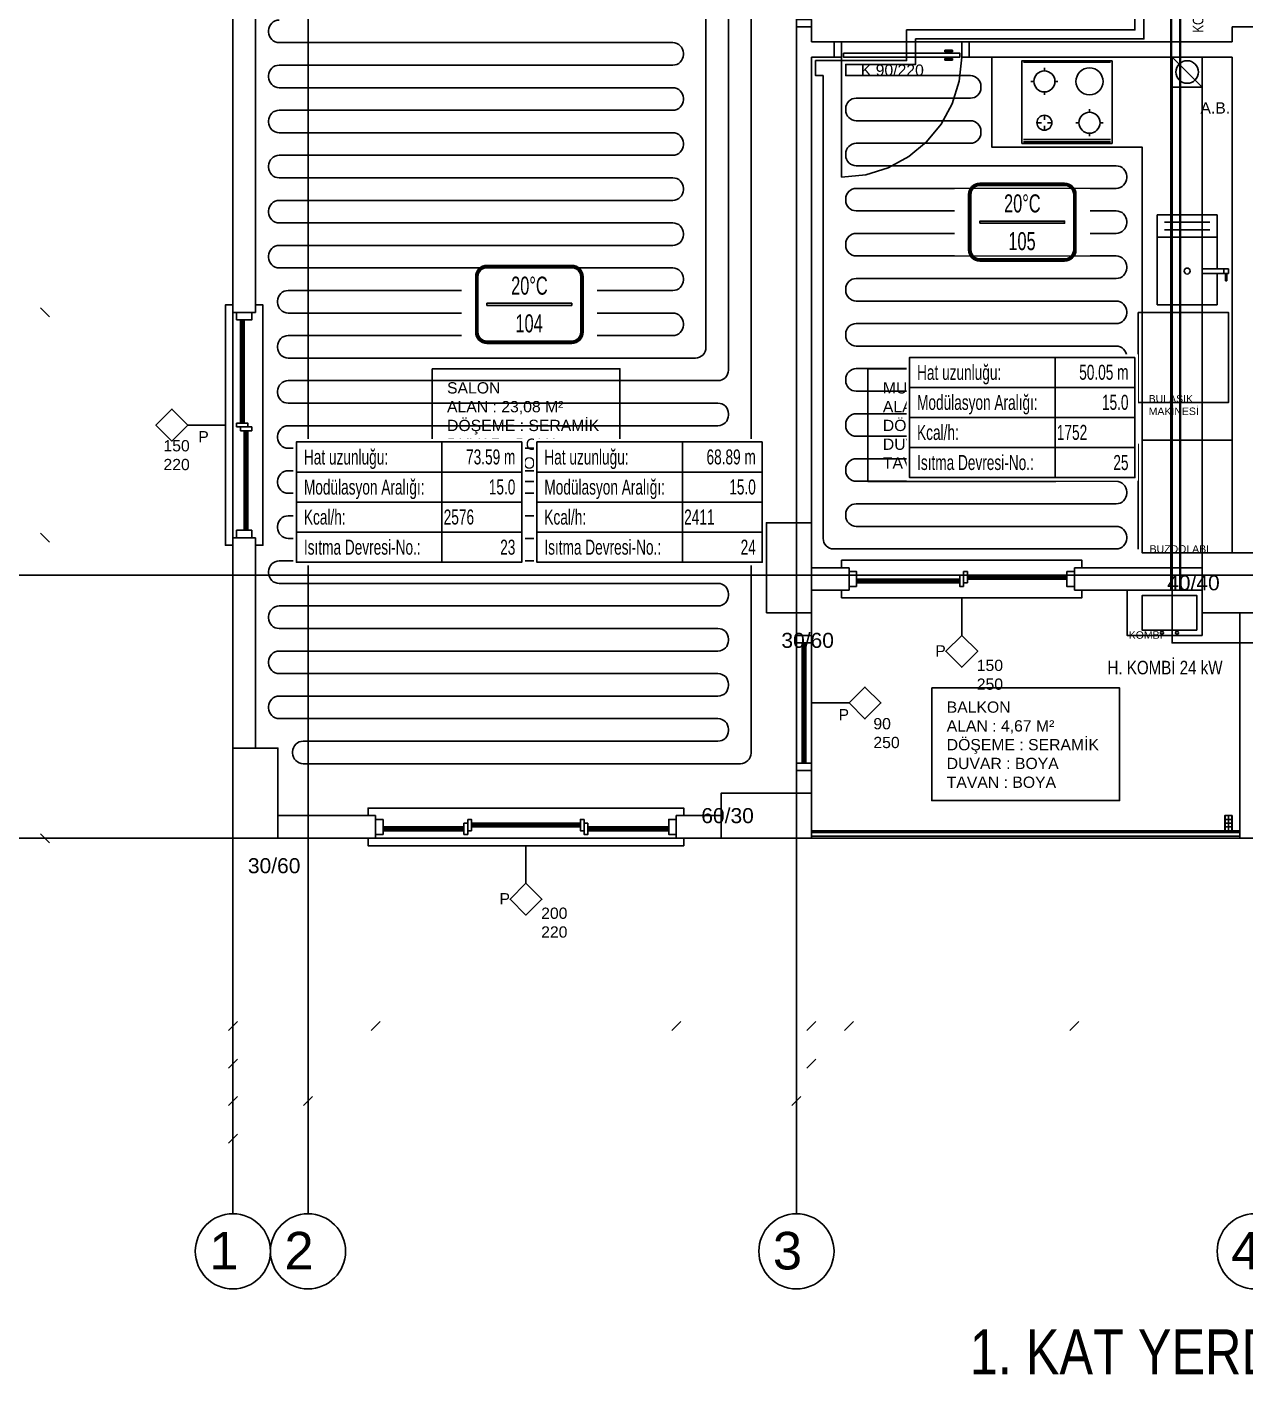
# Model space of a CAD drawing. Header units: centimetres. Extents: x -1224 to 8120, y -5771 to -1283.
# Drawn here: x 1289 to 2099, y -3405 to -2508 of the extents above; entities that cross this region are included whole.
import ezdxf
from ezdxf.enums import TextEntityAlignment as Align

# ---------------------------------------------------------------- set-up
doc = ezdxf.new("R2010")
doc.units = ezdxf.units.CM
for name, color, linetype in [('ROTAS-ISITMA-DONUS-BORU', 30, 'Continuous'), ('ROTAS-ISITMA-ETIKET', 2, 'Continuous'), ('ROTAS-ISITMA-GIDIS-BORU', 10, 'Continuous'), ('ROTAS-ISITMA-MAHAL-ETIKET', 2, 'Continuous'), ('ROTAS-ISITMA-PEX', 1, 'Continuous'), ('ROTAS-ISITMA-YAZI', 7, 'Continuous'), ('ROTAS-MIMARI', 8, 'Continuous'), ('ROTAS-MIMARI-KOLON', 8, 'Continuous'), ('ROTAS-MIMARI-YAZI', 8, 'Continuous'), ('ROTAS-PAFTA-YAZI', 7, 'Continuous')]:
    doc.layers.add(name, color=color, linetype=linetype)
doc.styles.add('ROTAS-YAZI', font='arial.ttf')

# ---------------------------------------------------------------- blocks, each defined once
blk = doc.blocks.new('ROTAS-YI-ETIKET')
at = {"color": 2}
for p, q in [((96.87, 0), (96.87, -80)), ((0, -20), (150, -20)), ((0, -40), (150, -40)), ((0, -60), (150, -60))]:
    blk.add_line(p, q, dxfattribs=at)
at = {"color": 2, "extrusion": (0, 0, -1)}
blk.add_lwpolyline([(-150, 0), (-150, -80), (0, -80), (0, 0)], close=True, dxfattribs=at)
at = {"color": 2, "style": 'ROTAS-YAZI', "width": 0.65}
for s, p in [('Hat uzunluğu:', (5, -10)), ('Modülasyon Aralığı:', (5, -30)), ('Kcal/h:', (5, -50)), ('Isıtma Devresi-No.:', (5, -70))]:
    blk.add_text(s, height=10, dxfattribs=at).set_placement(p, align=Align.MIDDLE_LEFT)
at = {"color": 2, "style": 'ROTAS-YAZI', "width": 0.65, "flags": 1}
for tag in ['ALAN', 'NO', 'DERECE', 'BORU', 'MAHAL']:
    blk.add_attdef(tag, (0, 0), '', height=5, dxfattribs=at)
at = {"color": 2, "style": 'ROTAS-YAZI', "width": 0.65}
for tag, p in [('UZ', (145.7, -14.93)), ('AR', (145.7, -34.94)), ('NO1', (145.7, -75.02))]:
    blk.add_attdef(tag, text='', height=10, dxfattribs=at).set_placement(p, align=Align.RIGHT)
blk.add_attdef('YER', (98.01, -54.93), '', height=10, dxfattribs=at)
blk = doc.blocks.new('ROTAS-YI-MAHAL')
at = {"color": 2, "extrusion": (0, 0, -1)}
for points in [[(35.71, -18.44), (35.71, 18.44, 0.414214), (28.21, 25.94), (-28.21, 25.94, 0.414214), (-35.71, 18.44), (-35.71, -18.44, 0.414214), (-28.21, -25.94), (28.21, -25.94, 0.414214)], [(34.21, -18.44), (34.21, 18.44, 0.414214), (28.21, 24.44), (-28.21, 24.44, 0.414214), (-34.21, 18.44), (-34.21, -18.44, 0.414214), (-28.21, -24.44), (28.21, -24.44, 0.414214)]]:
    blk.add_lwpolyline(points, format="xyb", close=True, dxfattribs=at)
at = {"color": 4, "extrusion": (0, 0, -1)}
for points in [[(35.21, -18.44), (35.21, 18.44, 0.414214), (28.21, 25.44), (-28.21, 25.44, 0.414214), (-35.21, 18.44), (-35.21, -18.44, 0.414214), (-28.21, -25.44), (28.21, -25.44, 0.414214)], [(34.71, -18.44), (34.71, 18.44, 0.414214), (28.21, 24.94), (-28.21, 24.94, 0.414214), (-34.71, 18.44), (-34.71, -18.44, 0.414214), (-28.21, -24.94), (28.21, -24.94, 0.414214)]]:
    blk.add_lwpolyline(points, format="xyb", close=True, dxfattribs=at)
at = {"color": 2, "extrusion": (0, 0, -1)}
blk.add_lwpolyline([(28.21, -0.75), (-28.21, -0.75), (-28.21, 0.75), (28.21, 0.75)], close=True, dxfattribs=at)
at = {"color": 4, "style": 'ROTAS-YAZI', "width": 0.65}
blk.add_attdef('DERECE', (-12.12, 6.47), '', height=12, dxfattribs=at)
at = {"color": 2, "style": 'ROTAS-YAZI', "width": 0.65, "flags": 1}
for tag in ['ALAN', 'MAHAL']:
    blk.add_attdef(tag, (0, 0), '', height=5, dxfattribs=at)
at = {"color": 1, "style": 'ROTAS-YAZI', "width": 0.65}
blk.add_attdef('NO', (-9.26, -18.64), '', height=12, dxfattribs=at)

msp = doc.modelspace()

# ---------------------------------------------------------------- linework, layer by layer
at = {"layer": 'ROTAS-ISITMA-DONUS-BORU', "const_width": 1.5}
msp.add_lwpolyline([(2056, -2883), (2056, -2367)], dxfattribs=at)
at = {"layer": 'ROTAS-ISITMA-GIDIS-BORU', "const_width": 1.5}
msp.add_lwpolyline([(2050, -2883), (2050, -2367)], dxfattribs=at)
at = {"layer": 'ROTAS-ISITMA-PEX'}
for points in [[(2032, -2367), (2032, -2516), (1880, -2516), (1880, -2528), (1880, -2533), (1833.5, -2533), (1833.5, -2540.5), (1916.5, -2540.5, -0.414214), (1923.5, -2547.5), (1923.5, -2548.5, -0.414214), (1916.5, -2555.5), (1840.5, -2555.5, 0.414214), (1833.5, -2562.5), (1833.5, -2563.5, 0.414214), (1840.5, -2570.5), (1916.5, -2570.5, -0.414214), (1923.5, -2577.5), (1923.5, -2578.5, -0.414214), (1916.5, -2585.5), (1840.5, -2585.5, 0.414214), (1833.5, -2592.5), (1833.5, -2593.5, 0.414214), (1840.5, -2600.5), (2013.5, -2600.5, -0.414214), (2020.5, -2607.5), (2020.5, -2608.5, -0.414214), (2013.5, -2615.5), (1840.5, -2615.5, 0.414214), (1833.5, -2622.5), (1833.5, -2623.5, 0.414214), (1840.5, -2630.5), (2013.5, -2630.5, -0.414214), (2020.5, -2637.5), (2020.5, -2638.5, -0.414214), (2013.5, -2645.5), (1840.5, -2645.5, 0.414214), (1833.5, -2652.5), (1833.5, -2653.5, 0.414214), (1840.5, -2660.5), (2013.5, -2660.5, -0.414214), (2020.5, -2667.5), (2020.5, -2668.5, -0.414214), (2013.5, -2675.5), (1840.5, -2675.5, 0.414214), (1833.5, -2682.5), (1833.5, -2683.5, 0.414214), (1840.5, -2690.5), (2013.5, -2690.5, -0.414214), (2020.5, -2697.5), (2020.5, -2698.5, -0.414214), (2013.5, -2705.5), (1840.5, -2705.5, 0.414214), (1833.5, -2712.5), (1833.5, -2713.5, 0.414214), (1840.5, -2720.5), (2013.5, -2720.5, -0.414214), (2020.5, -2727.5), (2020.5, -2728.5, -0.414214), (2013.5, -2735.5), (1840.5, -2735.5, 0.414214), (1833.5, -2742.5), (1833.5, -2743.5, 0.414214), (1840.5, -2750.5), (2013.5, -2750.5, -0.414214), (2020.5, -2757.5), (2020.5, -2758.5, -0.414214), (2013.5, -2765.5), (1840.5, -2765.5, 0.414214), (1833.5, -2772.5), (1833.5, -2773.5, 0.414214), (1840.5, -2780.5), (2013.5, -2780.5, -0.414214), (2020.5, -2787.5), (2020.5, -2788.5, -0.414214), (2013.5, -2795.5), (1840.5, -2795.5, 0.414214), (1833.5, -2802.5), (1833.5, -2803.5, 0.414214), (1840.5, -2810.5), (2013.5, -2810.5, -0.414214), (2020.5, -2817.5), (2020.5, -2818.5, -0.414214), (2013.5, -2825.5), (1840.5, -2825.5, 0.414214), (1833.5, -2832.5), (1833.5, -2833.5, 0.414214), (1840.5, -2840.5), (2013.5, -2840.5, -0.414214), (2020.5, -2847.5), (2020.5, -2848.5, -0.414214), (2013.5, -2855.5), (1825.5, -2855.5, -0.414214), (1818.5, -2848.5), (1818.5, -2540.5), (1813.5, -2540.5), (1813.5, -2530.5), (1874, -2530.5), (1874, -2528), (1874, -2510), (2026, -2510), (2026, -2367)], [(1770.5, -2443.5), (1770.5, -2991.5, -0.414214), (1763.5, -2998.5), (1472.5, -2998.5, -0.414214), (1465.5, -2991.5), (1465.5, -2990.5, -0.414214), (1472.5, -2983.5), (1748.5, -2983.5, 0.414214), (1755.5, -2976.5), (1755.5, -2975.5, 0.414214), (1748.5, -2968.5), (1456.5, -2968.5, -0.414214), (1449.5, -2961.5), (1449.5, -2960.5, -0.414214), (1456.5, -2953.5), (1748.5, -2953.5, 0.414214), (1755.5, -2946.5), (1755.5, -2945.5, 0.414214), (1748.5, -2938.5), (1456.5, -2938.5, -0.414214), (1449.5, -2931.5), (1449.5, -2930.5, -0.414214), (1456.5, -2923.5), (1748.5, -2923.5, 0.414214), (1755.5, -2916.5), (1755.5, -2915.5, 0.414214), (1748.5, -2908.5), (1456.5, -2908.5, -0.414214), (1449.5, -2901.5), (1449.5, -2900.5, -0.414214), (1456.5, -2893.5), (1748.5, -2893.5, 0.414214), (1755.5, -2886.5), (1755.5, -2885.5, 0.414214), (1748.5, -2878.5), (1456.5, -2878.5, -0.414214), (1449.5, -2871.5), (1449.5, -2870.5, -0.414214), (1456.5, -2863.5), (1748.5, -2863.5, 0.414214), (1755.5, -2856.5), (1755.5, -2855.5, 0.414214), (1748.5, -2848.5), (1462.5, -2848.5, -0.414214), (1455.5, -2841.5), (1455.5, -2840.5, -0.414214), (1462.5, -2833.5), (1748.5, -2833.5, 0.414214), (1755.5, -2826.5), (1755.5, -2825.5, 0.414214), (1748.5, -2818.5), (1462.5, -2818.5, -0.414214), (1455.5, -2811.5), (1455.5, -2810.5, -0.414214), (1462.5, -2803.5), (1748.5, -2803.5, 0.414214), (1755.5, -2796.5), (1755.5, -2795.5, 0.414214), (1748.5, -2788.5), (1462.5, -2788.5, -0.414214), (1455.5, -2781.5), (1455.5, -2780.5, -0.414214), (1462.5, -2773.5), (1748.5, -2773.5, 0.414214), (1755.5, -2766.5), (1755.5, -2765.5, 0.414214), (1748.5, -2758.5), (1462.5, -2758.5, -0.414214), (1455.5, -2751.5), (1455.5, -2750.5, -0.414214), (1462.5, -2743.5), (1748.5, -2743.5, 0.414214), (1755.5, -2736.5), (1755.5, -2443.5)], [(1740.5, -2443.5), (1740.5, -2721.5, -0.414214), (1733.5, -2728.5), (1462.5, -2728.5, -0.414214), (1455.5, -2721.5), (1455.5, -2720.5, -0.414214), (1462.5, -2713.5), (1718.5, -2713.5, 0.414214), (1725.5, -2706.5), (1725.5, -2705.5, 0.414214), (1718.5, -2698.5), (1462.5, -2698.5, -0.414214), (1455.5, -2691.5), (1455.5, -2690.5, -0.414214), (1462.5, -2683.5), (1718.5, -2683.5, 0.414214), (1725.5, -2676.5), (1725.5, -2675.5, 0.414214), (1718.5, -2668.5), (1456.5, -2668.5, -0.414214), (1449.5, -2661.5), (1449.5, -2660.5, -0.414214), (1456.5, -2653.5), (1718.5, -2653.5, 0.414214), (1725.5, -2646.5), (1725.5, -2645.5, 0.414214), (1718.5, -2638.5), (1456.5, -2638.5, -0.414214), (1449.5, -2631.5), (1449.5, -2630.5, -0.414214), (1456.5, -2623.5), (1718.5, -2623.5, 0.414214), (1725.5, -2616.5), (1725.5, -2615.5, 0.414214), (1718.5, -2608.5), (1456.5, -2608.5, -0.414214), (1449.5, -2601.5), (1449.5, -2600.5, -0.414214), (1456.5, -2593.5), (1718.5, -2593.5, 0.414214), (1725.5, -2586.5), (1725.5, -2585.5, 0.414214), (1718.5, -2578.5), (1456.5, -2578.5, -0.414214), (1449.5, -2571.5), (1449.5, -2570.5, -0.414214), (1456.5, -2563.5), (1718.5, -2563.5, 0.414214), (1725.5, -2556.5), (1725.5, -2555.5, 0.414214), (1718.5, -2548.5), (1456.5, -2548.5, -0.414214), (1449.5, -2541.5), (1449.5, -2540.5, -0.414214), (1456.5, -2533.5), (1718.5, -2533.5, 0.414214), (1725.5, -2526.5), (1725.5, -2525.5, 0.414214), (1718.5, -2518.5), (1456.5, -2518.5, -0.414214), (1449.5, -2511.5), (1449.5, -2510.5, -0.414214), (1456.5, -2503.5)]]:
    msp.add_lwpolyline(points, format="xyb", dxfattribs=at)
at = {"layer": 'ROTAS-MIMARI'}
for points in [[(1425.73, -1333.08), (1425.73, -3298.08)], [(1475.73, -1333.08), (1475.73, -3298.08)], [(1800.73, -1333.08), (1800.73, -3298.08)], [(1425.73, -2698.08), (1425.73, -2403.08)], [(1440.73, -2698.08), (1440.73, -2403.08)], [(1800.73, -2838.08), (1800.73, -2508.08)], [(1810.73, -2508.08), (1800.73, -2508.08)], [(1810.73, -2518.08), (1810.73, -2508.08)], [(2090.73, -2508.08), (2090.73, -2518.08)], [(2090.73, -2508.08), (2105.73, -2508.08)], [(1825.73, -2518.08), (1810.73, -2518.08)], [(1825.73, -2528.08), (1825.73, -2518.08)], [(1830.73, -2518.08), (1910.73, -2518.08)], [(2090.73, -2518.08), (1915.73, -2518.08)], [(1915.73, -2528.08), (1915.73, -2518.08)], [(1810.73, -2838.08), (1810.73, -2528.08)], [(1825.73, -2528.08), (1810.73, -2528.08)], [(1830.73, -2528.08), (1830.73, -2608.08)], [(1830.73, -2608.08), (1846.86, -2606.46), (1861.87, -2601.8), (1875.46, -2594.42), (1887.3, -2584.65), (1897.07, -2572.81), (1904.45, -2559.22), (1909.11, -2544.21), (1910.73, -2528.08)], [(2090.73, -2528.08), (1915.73, -2528.08)], [(1930.73, -2528.08), (1930.73, -2588.08), (2030.73, -2588.08), (2030.73, -2858.08), (2070.73, -2858.08)], [(2050.73, -2528.08), (2070.73, -2548.08)], [(2090.73, -2528.08), (2090.73, -2858.08)], [(2009.73, -2531.58), (1951.73, -2531.58)], [(1965.73, -2537.33), (1965.73, -2535.33)], [(1958.73, -2544.33), (1956.73, -2544.33)], [(1972.73, -2544.33), (1974.73, -2544.33)], [(1965.73, -2551.33), (1965.73, -2553.33)], [(1995.73, -2564.83), (1995.73, -2562.83)], [(1960.73, -2571.83), (1963.73, -2571.83)], [(1965.73, -2569.83), (1965.73, -2566.83)], [(1965.73, -2576.83), (1965.73, -2573.83)], [(1967.73, -2571.83), (1970.73, -2571.83)], [(1988.73, -2571.83), (1986.73, -2571.83)], [(2002.73, -2571.83), (2004.73, -2571.83)], [(1951.73, -2583.08), (2009.73, -2583.08)], [(1995.73, -2578.83), (1995.73, -2580.83)], [(1951.73, -2584.58), (2009.73, -2584.58)], [(2040.73, -2633.08), (2040.73, -2693.08)], [(2040.73, -2633.08), (2080.73, -2633.08)], [(2045.73, -2638.08), (2075.73, -2638.08)], [(2080.73, -2633.08), (2080.73, -2669.08)], [(2045.73, -2643.08), (2075.73, -2643.08)], [(2040.73, -2648.08), (2080.73, -2648.08)], [(2088.23, -2669.08), (2070.73, -2669.08)], [(2070.73, -2669.08), (2070.73, -2672.08)], [(2088.23, -2672.08), (2070.73, -2672.08)], [(2080.73, -2672.08), (2080.73, -2693.08)], [(2085.23, -2669.08), (2085.23, -2672.08)], [(2086.23, -2672.08), (2086.23, -2677.08)], [(2087.23, -2672.08), (2087.23, -2677.08)], [(2088.23, -2669.08), (2088.23, -2672.08)], [(2086.23, -2677.08), (2087.23, -2677.08)], [(1297.73, -2695.08), (1303.73, -2701.08)], [(1303.73, -2701.08), (1297.73, -2695.08)], [(1425.73, -2853.08), (1420.73, -2853.08), (1420.73, -2693.08), (1425.73, -2693.08)], [(1440.73, -2698.08), (1425.73, -2698.08)], [(1440.73, -2853.08), (1445.73, -2853.08), (1445.73, -2693.08), (1440.73, -2693.08)], [(2040.73, -2693.08), (2080.73, -2693.08)], [(1430.73, -2771.83), (1430.73, -2703.08)], [(1431.73, -2771.83), (1431.73, -2703.08)], [(1432.23, -2771.83), (1432.23, -2703.08)], [(1433.23, -2771.83), (1433.23, -2703.08)], [(1558.23, -2735.58), (1558.23, -2810.58), (1683.23, -2810.58), (1683.23, -2735.58), (1558.23, -2735.58)], [(1848.23, -2735.58), (1848.23, -2810.58), (1973.23, -2810.58), (1973.23, -2735.58), (1848.23, -2735.58)], [(1420.73, -2773.08), (1395.73, -2773.08)], [(1433.23, -2843.08), (1433.23, -2776.83)], [(1434.23, -2843.08), (1434.23, -2776.83)], [(1434.73, -2843.08), (1434.73, -2776.83)], [(1435.73, -2843.08), (1435.73, -2776.83)], [(2028.23, -2785.58), (2028.23, -2855.58)], [(2090.73, -2783.08), (2030.73, -2783.08)], [(1297.73, -2845.08), (1303.73, -2851.08)], [(1303.73, -2851.08), (1297.73, -2845.08)], [(1425.73, -2988.08), (1425.73, -2848.08)], [(1440.73, -2848.08), (1425.73, -2848.08)], [(1440.73, -2988.08), (1440.73, -2848.08)], [(1810.73, -2868.08), (1835.73, -2868.08)], [(1990.73, -2868.08), (1990.73, -2863.08), (1830.73, -2863.08), (1830.73, -2868.08)], [(1835.73, -2868.08), (1835.73, -2883.08)], [(1985.73, -2868.08), (2070.73, -2868.08)], [(1985.73, -2868.08), (1985.73, -2883.08)], [(1175.73, -2873.08), (3275.73, -2873.08)], [(1909.48, -2875.58), (1840.73, -2875.58)], [(1909.48, -2876.58), (1840.73, -2876.58)], [(1909.48, -2877.08), (1840.73, -2877.08)], [(1909.48, -2878.08), (1840.73, -2878.08)], [(1980.73, -2873.08), (1914.48, -2873.08)], [(1980.73, -2874.08), (1914.48, -2874.08)], [(1980.73, -2874.58), (1914.48, -2874.58)], [(1980.73, -2875.58), (1914.48, -2875.58)], [(1810.73, -2883.08), (1835.73, -2883.08)], [(1990.73, -2883.08), (1990.73, -2888.08), (1830.73, -2888.08), (1830.73, -2883.08)], [(1910.73, -2888.08), (1910.73, -2913.08)], [(1985.73, -2883.08), (2070.73, -2883.08)], [(1800.73, -2913.08), (1800.73, -2898.08)], [(1810.73, -2913.08), (1810.73, -2898.08)], [(2095.73, -2898.08), (2095.73, -3048.08)], [(1810.73, -2913.08), (1800.73, -2913.08)], [(1800.73, -2998.08), (1800.73, -2918.08)], [(1804.48, -2918.08), (1804.48, -2998.08)], [(1805.48, -2918.08), (1805.48, -2998.08)], [(1805.98, -2918.08), (1805.98, -2998.08)], [(1806.98, -2918.08), (1806.98, -2998.08)], [(1810.73, -2998.08), (1810.73, -2918.08)], [(1890.73, -2948.08), (1890.73, -3023.08), (2015.73, -3023.08), (2015.73, -2948.08), (1890.73, -2948.08)], [(1810.73, -2958.08), (1835.73, -2958.08)], [(1800.73, -3018.08), (1800.73, -3003.08)], [(1810.73, -3003.08), (1800.73, -3003.08)], [(1810.73, -3018.08), (1810.73, -3003.08)], [(1725.73, -3033.08), (1725.73, -3028.08), (1515.73, -3028.08), (1515.73, -3033.08)], [(1455.73, -3033.08), (1520.73, -3033.08)], [(1520.73, -3033.08), (1520.73, -3048.08)], [(1525.73, -3040.58), (1579.48, -3040.58)], [(1525.73, -3041.58), (1579.48, -3041.58)], [(1656.98, -3038.08), (1584.48, -3038.08)], [(1656.98, -3039.08), (1584.48, -3039.08)], [(1656.98, -3039.58), (1584.48, -3039.58)], [(1656.98, -3040.58), (1584.48, -3040.58)], [(1715.73, -3040.58), (1661.98, -3040.58)], [(1715.73, -3041.58), (1661.98, -3041.58)], [(1720.73, -3033.08), (1750.73, -3033.08)], [(1720.73, -3033.08), (1720.73, -3048.08)], [(2085.98, -3033.08), (2085.98, -3043.08)], [(2090.48, -3035.58), (2085.98, -3035.58)], [(2090.48, -3038.08), (2085.98, -3038.08)], [(2090.48, -3040.58), (2085.98, -3040.58)], [(2088.23, -3033.08), (2088.23, -3043.08)], [(2090.48, -3043.08), (2090.48, -3033.08)], [(1175.73, -3048.08), (3275.73, -3048.08)], [(1297.73, -3045.08), (1303.73, -3051.08)], [(1455.73, -3048.08), (1520.73, -3048.08)], [(1725.73, -3048.08), (1725.73, -3053.08), (1515.73, -3053.08), (1515.73, -3048.08)], [(1525.73, -3042.08), (1579.48, -3042.08)], [(1525.73, -3043.08), (1579.48, -3043.08)], [(1715.73, -3042.08), (1661.98, -3042.08)], [(1715.73, -3043.08), (1661.98, -3043.08)], [(1720.73, -3048.08), (1750.73, -3048.08)], [(1810.73, -3043.08), (2095.73, -3043.08)], [(1810.73, -3048.08), (2095.73, -3048.08)], [(2095.73, -3048.08), (2105.73, -3048.08)], [(1620.73, -3053.08), (1620.73, -3078.08)], [(1428.73, -3170.08), (1422.73, -3176.08)], [(1517.73, -3176.08), (1523.73, -3170.08)], [(1523.73, -3170.08), (1517.73, -3176.08)], [(1717.73, -3176.08), (1723.73, -3170.08)], [(1723.73, -3170.08), (1717.73, -3176.08)], [(1807.73, -3176.08), (1813.73, -3170.08)], [(1813.73, -3170.08), (1807.73, -3176.08)], [(1832.73, -3176.08), (1838.73, -3170.08)], [(1838.73, -3170.08), (1832.73, -3176.08)], [(1982.73, -3176.08), (1988.73, -3170.08)], [(1988.73, -3170.08), (1982.73, -3176.08)], [(1428.73, -3195.08), (1422.73, -3201.08)], [(1813.73, -3195.08), (1807.73, -3201.08)], [(1807.73, -3201.08), (1813.73, -3195.08)], [(1428.73, -3220.08), (1422.73, -3226.08)], [(1472.73, -3226.08), (1478.73, -3220.08)], [(1478.73, -3220.08), (1472.73, -3226.08)], [(1797.73, -3226.08), (1803.73, -3220.08)], [(1803.73, -3220.08), (1797.73, -3226.08)], [(1428.73, -3245.08), (1422.73, -3251.08)]]:
    msp.add_lwpolyline(points, dxfattribs=at)
for points in [[(1800.73, -2508.08), (1810.73, -2508.08), (1810.73, -2503.08), (1800.73, -2503.08), (1800.73, -2508.08)], [(1825.73, -2528.08), (1825.73, -2518.08), (1830.73, -2518.08), (1830.73, -2528.08), (1825.73, -2528.08)], [(1915.73, -2528.08), (1915.73, -2518.08), (1910.73, -2518.08), (1910.73, -2528.08), (1915.73, -2528.08)], [(1831.98, -2525.58), (1909.48, -2525.58), (1909.48, -2528.08), (1831.98, -2528.08), (1831.98, -2525.58)], [(1899.49, -2523.58), (1899.48, -2524.58), (1904.48, -2524.58), (1904.49, -2523.58), (1899.49, -2523.58)], [(1899.49, -2530.08), (1899.48, -2529.08), (1904.48, -2529.08), (1904.49, -2530.08), (1899.49, -2530.08)], [(2070.73, -2548.08), (2050.73, -2548.08), (2050.73, -2528.08), (2070.73, -2528.08), (2070.73, -2548.08)], [(2010.73, -2530.58), (1950.73, -2530.58), (1950.73, -2585.58), (2010.73, -2585.58), (2010.73, -2530.58)], [(2070.73, -2898.08), (2155.73, -2898.08), (2155.73, -2918.08), (2050.73, -2918.08), (2050.73, -2548.08), (2070.73, -2548.08), (2070.73, -2898.08)], [(1428.23, -2703.08), (1438.23, -2703.08), (1438.23, -2698.08), (1428.23, -2698.08), (1428.23, -2703.08)], [(2028.23, -2698.08), (2088.23, -2698.08), (2088.23, -2758.08), (2028.23, -2758.08), (2028.23, -2698.08)], [(1395.73, -2773.08), (1385.13, -2762.48), (1374.52, -2773.08), (1385.13, -2783.69), (1395.73, -2773.08)], [(1428.23, -2774.33), (1435.73, -2774.33), (1435.73, -2771.83), (1428.23, -2771.83), (1428.23, -2774.33)], [(1430.73, -2776.83), (1438.23, -2776.83), (1438.23, -2774.33), (1430.73, -2774.33), (1430.73, -2776.83)], [(1428.23, -2848.08), (1438.23, -2848.08), (1438.23, -2843.08), (1428.23, -2843.08), (1428.23, -2848.08)], [(1840.73, -2880.58), (1840.73, -2870.58), (1835.73, -2870.58), (1835.73, -2880.58), (1840.73, -2880.58)], [(1914.48, -2878.08), (1914.48, -2870.58), (1911.98, -2870.58), (1911.98, -2878.08), (1914.48, -2878.08)], [(1985.73, -2880.58), (1985.73, -2870.58), (1980.73, -2870.58), (1980.73, -2880.58), (1985.73, -2880.58)], [(1911.98, -2880.58), (1911.98, -2873.08), (1909.48, -2873.08), (1909.48, -2880.58), (1911.98, -2880.58)], [(2070.73, -2913.08), (2070.73, -2883.08), (2020.73, -2883.08), (2020.73, -2913.08), (2070.73, -2913.08)], [(2067.23, -2909.58), (2067.23, -2886.58), (2030.73, -2886.58), (2030.73, -2909.58), (2067.23, -2909.58)], [(1800.73, -2913.08), (1810.73, -2913.08), (1810.73, -2918.08), (1800.73, -2918.08), (1800.73, -2913.08)], [(1910.73, -2913.08), (1900.13, -2923.69), (1910.73, -2934.3), (1921.34, -2923.69), (1910.73, -2913.08)], [(1835.73, -2958.08), (1846.34, -2947.48), (1856.95, -2958.08), (1846.34, -2968.69), (1835.73, -2958.08)], [(1800.73, -2998.08), (1810.73, -2998.08), (1810.73, -3003.08), (1800.73, -3003.08), (1800.73, -2998.08)], [(1525.73, -3035.58), (1525.73, -3045.58), (1520.73, -3045.58), (1520.73, -3035.58), (1525.73, -3035.58)], [(1579.48, -3038.08), (1579.48, -3045.58), (1581.98, -3045.58), (1581.98, -3038.08), (1579.48, -3038.08)], [(1581.98, -3035.58), (1581.98, -3043.08), (1584.48, -3043.08), (1584.48, -3035.58), (1581.98, -3035.58)], [(1659.48, -3035.58), (1659.48, -3043.08), (1656.98, -3043.08), (1656.98, -3035.58), (1659.48, -3035.58)], [(1661.98, -3038.08), (1661.98, -3045.58), (1659.48, -3045.58), (1659.48, -3038.08), (1661.98, -3038.08)], [(1720.73, -3035.58), (1720.73, -3045.58), (1715.73, -3045.58), (1715.73, -3035.58), (1720.73, -3035.58)], [(2090.73, -3033.08), (2085.73, -3033.08), (2085.73, -3043.08), (2090.73, -3043.08), (2090.73, -3033.08)], [(2095.73, -3044.33), (1810.73, -3044.33), (1810.73, -3046.83), (2095.73, -3046.83), (2095.73, -3044.33)], [(1620.73, -3078.08), (1610.13, -3088.69), (1620.73, -3099.3), (1631.34, -3088.69), (1620.73, -3078.08)]]:
    msp.add_lwpolyline(points, close=True, dxfattribs=at)
for centre, radius in [((1965.73, -2544.33), 7), ((1995.73, -2544.33), 9), ((2060.73, -2538.08), 7.5), ((1995.73, -2571.83), 7), ((1965.73, -2571.83), 5), ((2060.73, -2670.58), 2), ((2043.98, -2911.33), 1), ((2053.98, -2911.33), 1), ((1425.73, -3323.08), 25), ((1475.73, -3323.08), 25), ((1800.73, -3323.08), 25), ((2105.73, -3323.08), 25)]:
    msp.add_circle(centre, radius, dxfattribs=at)
at = {"layer": 'ROTAS-MIMARI-KOLON'}
for points in [[(1780.73, -2898.08), (1810.73, -2898.08), (1810.73, -2838.08), (1780.73, -2838.08), (1780.73, -2898.08)], [(2070.73, -2898.08), (2110.73, -2898.08), (2110.73, -2858.08), (2070.73, -2858.08), (2070.73, -2898.08)], [(1425.73, -3048.08), (1455.73, -3048.08), (1455.73, -2988.08), (1425.73, -2988.08), (1425.73, -3048.08)], [(1810.73, -3048.08), (1810.73, -3018.08), (1750.73, -3018.08), (1750.73, -3048.08), (1810.73, -3048.08)]]:
    msp.add_lwpolyline(points, close=True, dxfattribs=at)

# ---------------------------------------------------------------- texts
at = {"layer": 'ROTAS-ISITMA-YAZI', "style": 'ROTAS-YAZI', "width": 0.8}
msp.add_text('KOLLEKTÖR DOLABI (9 AĞIZLI, NİŞ)', height=7, rotation=90, dxfattribs=at).set_placement((2068, -2445), align=Align.MIDDLE_CENTER)
msp.add_text('H. KOMBİ 24 kW', height=9, dxfattribs=at).set_placement((2046, -2930), align=Align.TOP_CENTER)
at = {"layer": 'ROTAS-MIMARI-YAZI', "attachment_point": 1, "style": 'ROTAS-YAZI'}
for s, insert, char_height in [('K 90/220', (1843.57, -2533.08), 7.5), ('A.B.', (2069.56, -2558.23), 7.5), ('SALON\\PALAN : 23,08 M² \\PDÖŞEME : SERAMİK\\PDUVAR : BOYA \\PTAVAN : BOYA', (1568.23, -2744.56), 7.5), ('MUTFAK\\PALAN : 9,50 M² \\PDÖŞEME : SERAMİK\\PDUVAR : BOYA \\PTAVAN : BOYA', (1858.23, -2744.56), 7.5), ('BULAŞIK\\PMAKİNESİ', (2035.11, -2753.08), 5), ('P', (1402.72, -2777.12), 7.5), ('150\\P220', (1379.54, -2783.09), 7.5), ('BUZDOLABI', (2035.73, -2853.08), 5), ('40/40', (2047.43, -2873.06), 10), ('30/60', (1790.71, -2911.38), 10), ('KOMBİ', (2021.83, -2910.33), 5), ('P', (1893.14, -2919.65), 7.5), ('150\\P250', (1920.73, -2929.27), 7.5), ('BALKON\\PALAN : 4,67 M² \\PDÖŞEME : SERAMİK\\PDUVAR : BOYA \\PTAVAN : BOYA', (1900.73, -2957.06), 7.5), ('P', (1828.75, -2962.12), 7.5), ('90\\P250', (1851.93, -2968.11), 7.5), ('60/30', (1737.43, -3028.06), 10), ('30/60', (1435.71, -3061.38), 10), ('P', (1603.14, -3084.65), 7.5), ('200\\P220', (1630.87, -3094.27), 7.5), ('1', (1410.05, -3310.14), 25), ('2', (1460.05, -3310.14), 25), ('3', (1785.05, -3310.14), 25), ('4', (2090.05, -3310.14), 25)]:
    msp.add_mtext(s, dxfattribs=dict(at, insert=insert, char_height=char_height))
at = {"layer": 'ROTAS-PAFTA-YAZI', "style": 'ROTAS-YAZI', "width": 0.8}
msp.add_text('1. KAT YERDEN ISITMA TESİSAT PLANI', height=30, dxfattribs=at).set_placement((2230, -3390), align=Align.MIDDLE_CENTER)

# ---------------------------------------------------------------- next in the draw order: wipeouts: each hides what was drawn before it
for points in [[(1906, -2660), (1996, -2660), (1996, -2616), (1906, -2616)], [(1578, -2714.74), (1668, -2714.74), (1668, -2670.74), (1578, -2670.74)], [(1874, -2810), (2028, -2810), (2028, -2726), (1874, -2726)], [(1466, -2866.35), (1620, -2866.35), (1620, -2782.35), (1466, -2782.35)], [(1626, -2866.35), (1780, -2866.35), (1780, -2782.35), (1626, -2782.35)]]:
    msp.add_wipeout(points)

# ---------------------------------------------------------------- next in the draw order: block references
at = {"layer": 'ROTAS-ISITMA-ETIKET'}
for p, values in [((1876, -2728), {'UZ': '50.05 m', 'AR': '15.0', 'NO1': '25', 'YER': '1752'}), ((1468, -2784.35), {'UZ': '73.59 m', 'AR': '15.0', 'NO1': '23', 'YER': '2576'}), ((1628, -2784.35), {'UZ': '68.89 m', 'AR': '15.0', 'NO1': '24', 'YER': '2411'})]:
    msp.add_blockref('ROTAS-YI-ETIKET', p, dxfattribs=at).add_auto_attribs(values)
at = {"layer": 'ROTAS-ISITMA-MAHAL-ETIKET'}
for p, values in [((1951, -2638), {'DERECE': '20%%DC', 'NO': '105'}), ((1623, -2692.74), {'DERECE': '20%%DC', 'NO': '104'})]:
    msp.add_blockref('ROTAS-YI-MAHAL', p, dxfattribs=at).add_auto_attribs(values)

doc.saveas('drawing.dxf')
